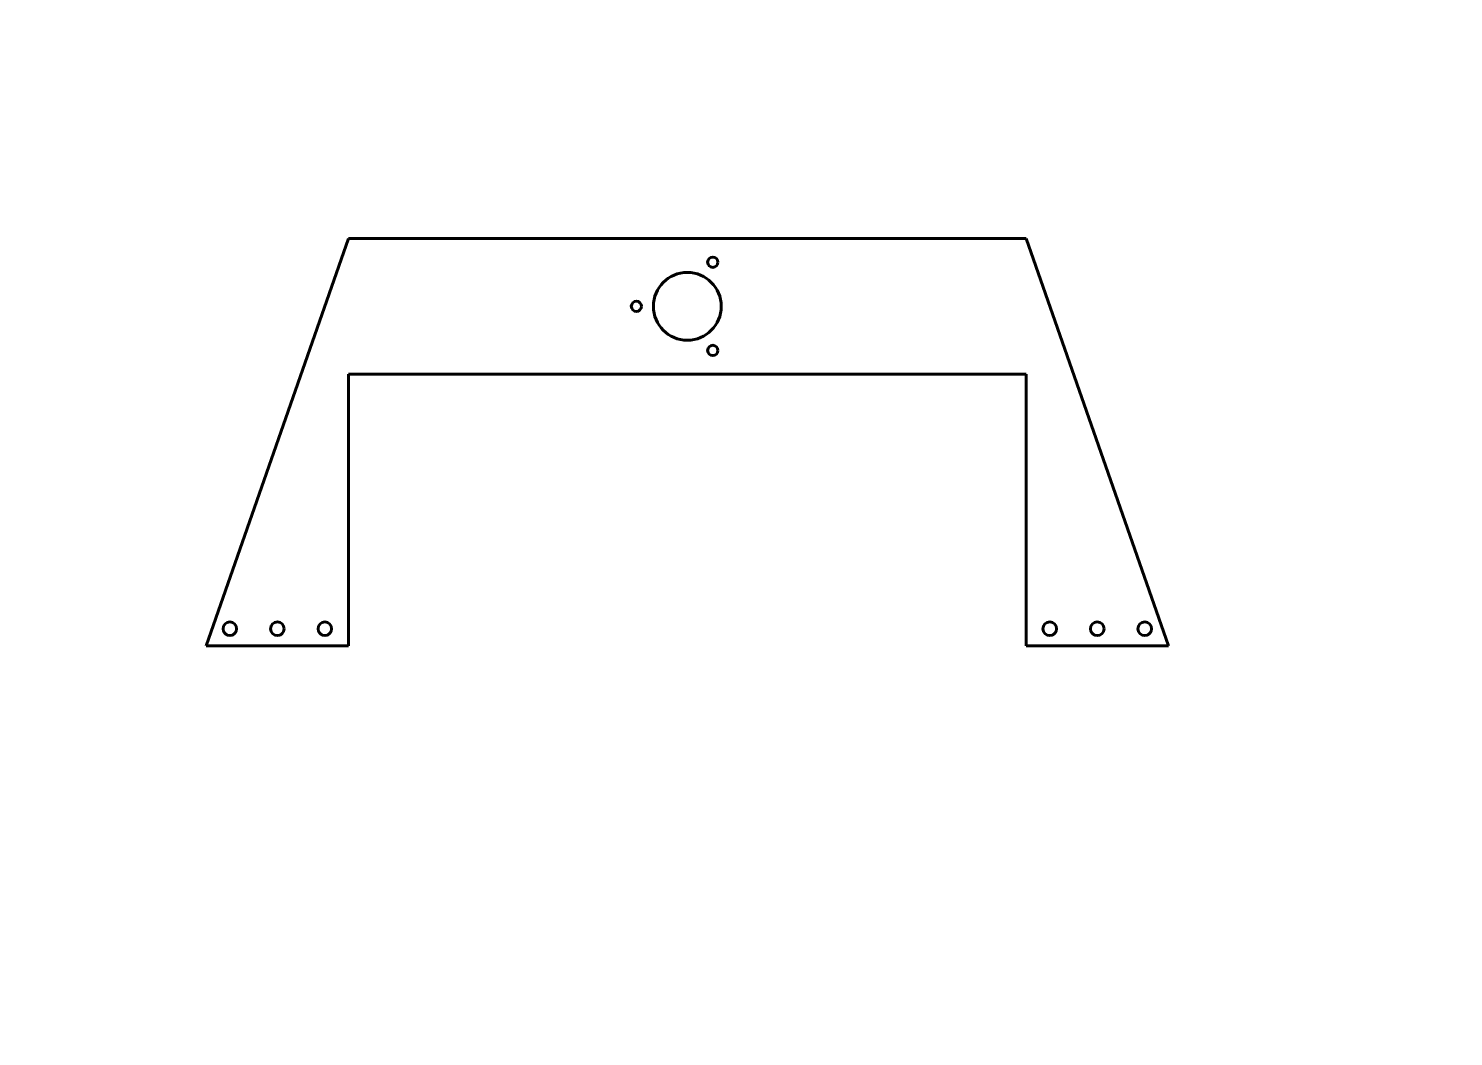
# Model space of a CAD drawing. Header units: millimetres. Extents: x 0 to 420, y 0 to 297.
import ezdxf

# ---------------------------------------------------------------- set-up
doc = ezdxf.new("R2010")
doc.units = ezdxf.units.MM
doc.linetypes.add('K5LT_BASIC', pattern=[0])
doc.layers.add('Системный слой', color=7, linetype='Continuous')

msp = doc.modelspace()

# ---------------------------------------------------------------- linework, layer by layer
at = {"layer": 'Системный слой', "color": 150, "linetype": 'K5LT_BASIC', "lineweight": 60, "true_color": 0x0080ff}
for p, q in [((94.35, 235.14), (52.35, 115.14)), ((104.35, 235.14), (94.35, 235.14)), ((107.17, 235.14), (104.35, 235.14)), ((281.17, 235.14), (107.17, 235.14)), ((284, 235.14), (281.17, 235.14)), ((294, 235.14), (284, 235.14)), ((294, 235.14), (336, 115.14)), ((94.35, 195.14), (104.35, 195.14)), ((94.35, 115.14), (94.35, 195.14)), ((104.35, 195.14), (107.17, 195.14)), ((107.17, 195.14), (281.17, 195.14)), ((281.17, 195.14), (284, 195.14)), ((284, 195.14), (294, 195.14)), ((294, 115.14), (294, 195.14)), ((52.35, 115.14), (94.35, 115.14)), ((336, 115.14), (294, 115.14))]:
    msp.add_line(p, q, dxfattribs=at)
for centre, radius in [((201.67, 228.13), 1.5), ((194.17, 215.14), 10), ((179.17, 215.14), 1.5), ((201.67, 202.15), 1.5), ((59.35, 120.14), 2), ((73.35, 120.14), 2), ((87.35, 120.14), 2), ((301, 120.14), 2), ((315, 120.14), 2), ((329, 120.14), 2)]:
    msp.add_circle(centre, radius, dxfattribs=at)

doc.saveas('drawing.dxf')
